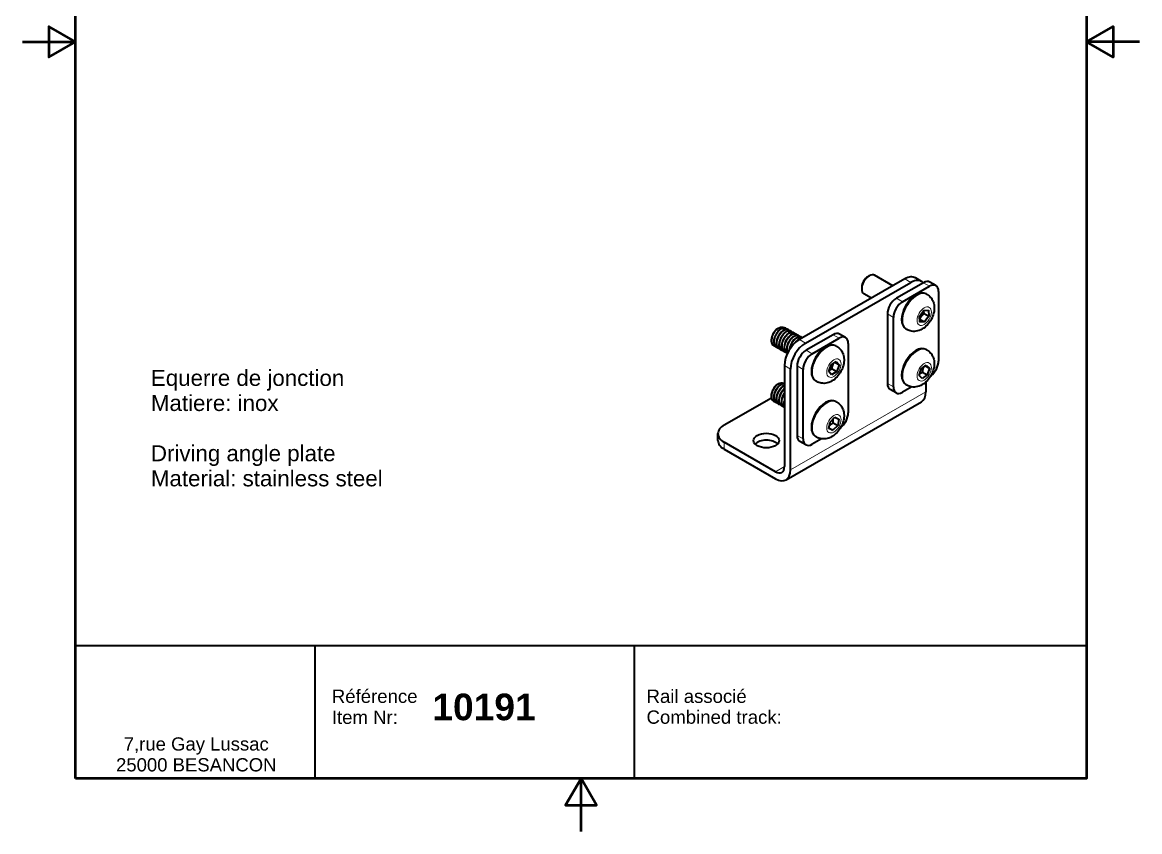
# Model space of a CAD drawing. Header units: millimetres. Extents: x 0 to 210, y 0 to 297.
# Drawn here: x 0 to 210, y 0 to 152.2 of the extents above; entities that cross this region are included whole.
import ezdxf
from ezdxf.enums import TextEntityAlignment as Align

# ---------------------------------------------------------------- set-up
doc = ezdxf.new("R2010")
doc.units = ezdxf.units.MM
for name, color, linetype, lineweight in [('Arêtes tangentes visibles(ISO)', 7, 'Continuous', 18), ('Arêtes visibles(ISO)', 7, 'Continuous', 35), ('Cadre_0', 7, 'Continuous', 50), ("Géométrie d'esquisse(ISO)", 7, 'Continuous', 35), ('Symboles(ISO)', 7, 'Continuous', 18)]:
    doc.layers.add(name, color=color, linetype=linetype, lineweight=lineweight)
doc.styles.add('Courant-ISO', font='arial.ttf')
doc.styles.add('Style de texte49', font='')
doc.styles.get('Style de texte49').set_extended_font_data('Arial', bold=True)

# ---------------------------------------------------------------- blocks, each defined once
blk = doc.blocks.new('Cadres Cadre par défaut')
at = {"layer": 'Cadre_0', "flags": 128}
for points in [[(10, 10), (10, 287), (200, 287), (200, 10), (10, 10)], [(0, 148.5), (10, 148.5), (5, 151.39), (5, 145.61), (10, 148.5)], [(210, 148.5), (200, 148.5), (205, 151.39), (205, 145.61), (200, 148.5)], [(105, 0), (105, 10), (102.11, 5), (107.89, 5), (105, 10)]]:
    blk.add_lwpolyline(points, dxfattribs=at)
blk = doc.blocks.new('Cartouches ISO')
at = {"layer": "Géométrie d'esquisse(ISO)"}
for p, q in [((50.77, 207.61), (50.77, 182.61)), ((50.77, 207.61), (240.77, 207.61)), ((95.77, 207.61), (95.77, 182.61)), ((155.77, 207.61), (155.77, 182.61)), ((240.77, 182.61), (240.77, 207.61)), ((50.77, 182.61), (240.77, 182.61))]:
    blk.add_line(p, q, dxfattribs=at)
at = {"layer": 'Symboles(ISO)', "color": 7, "char_height": 2.5, "attachment_point": 4, "style": 'Courant-ISO'}
for s, insert, width in [('\\fArial|b0|i0;Référence', (98.94, 198.05), 16.1109), ('\\fArial|b0|i0;Rail associé', (158.09, 198.05), 18.8281), ('\\fArial|b0|i0;Item Nr:', (98.94, 194.1), 12.4162), ('\\fArial|b0|i0;Combined track:', (158.09, 194.13), 25.4249)]:
    blk.add_mtext(s, dxfattribs=dict(at, insert=insert, width=width))
at = {"layer": 'Symboles(ISO)', "color": 7, "insert": (73.46, 187.12), "char_height": 2.4892, "width": 44.8115, "attachment_point": 5, "line_spacing_factor": 0.944221, "style": 'Courant-ISO'}
blk.add_mtext('\\fArial|b0|i0;7,rue Gay Lussac\\P25000 BESANCON', dxfattribs=at)
at = {"layer": 'Symboles(ISO)', "color": 7, "style": 'Style de texte49'}
blk.add_attdef('Référence_?_001', (117.83, 193.56), '', height=5, dxfattribs=at)
blk.add_attdef('Rail_associé_?', text='', height=5, dxfattribs=at).set_placement((188.95, 196.09), align=Align.MIDDLE_LEFT)

msp = doc.modelspace()

# ---------------------------------------------------------------- linework, layer by layer
at = {"layer": 'Arêtes tangentes visibles(ISO)'}
for p, q in [((165.86, 103.934), (166.991, 103.283)), ((169.367, 103.218), (170.499, 102.566)), ((165.407, 99.635), (164.276, 100.286)), ((162.579, 97.347), (163.71, 96.695)), ((147.192, 91.881), (146.061, 92.533)), ((152.397, 93.445), (153.528, 92.794)), ((148.437, 89.862), (147.305, 90.513)), ((143.233, 87.634), (144.364, 86.983)), ((145.608, 87.574), (146.74, 86.922)), ((163.71, 83.614), (162.579, 84.266)), ((144.364, 68.015), (169.82, 82.674)), ((146.74, 73.842), (145.608, 74.493)), ((131.919, 71.912), (131.919, 73.22)), ((141.535, 67.682), (143.233, 68.659))]:
    msp.add_line(p, q, dxfattribs=at)
for centre in [(168.168, 97.706), (151.197, 87.934), (168.168, 87.242), (151.197, 77.469)]:
    msp.add_ellipse(centre, major_axis=(1.896, 3.293), ratio=0.5780931, start_param=0, end_param=3.1415927, dxfattribs=at)
for centre, major_axis in [((169.509, 96.934), (0.95, 1.65)), ((152.538, 87.162), (-0.95, -1.65)), ((169.509, 86.47), (-0.95, -1.65)), ((152.538, 76.697), (-0.95, -1.65))]:
    msp.add_ellipse(centre, major_axis=major_axis, ratio=0.5780931, dxfattribs=at)
at = {"layer": 'Arêtes visibles(ISO)'}
for p, q in [((165.86, 103.934), (146.061, 92.533)), ((147.192, 91.881), (166.991, 103.283)), ((158.898, 104.354), (159.174, 104.514)), ((163.61, 102.639), (160.178, 104.616)), ((169.367, 103.218), (164.276, 100.286)), ((168.987, 103.479), (167.856, 104.131)), ((171.696, 102.684), (170.565, 103.336)), ((157.765, 102.388), (157.765, 102.068)), ((159.602, 100.331), (158.182, 101.149)), ((165.407, 99.635), (170.499, 102.566)), ((170.064, 100.999), (169.849, 101.123)), ((172.196, 101.581), (172.196, 88.501)), ((162.579, 97.347), (162.579, 84.266)), ((163.71, 83.614), (163.71, 96.695)), ((168.628, 96.923), (169.44, 98.025)), ((168.697, 95.833), (168.628, 96.923)), ((169.44, 98.025), (170.321, 98.036)), ((169.507, 97.454), (170.39, 96.946)), ((170.39, 96.946), (169.578, 95.844)), ((170.321, 98.036), (170.39, 96.946)), ((141.927, 94.581), (142.142, 94.706)), ((143.53, 94.657), (143.502, 94.673)), ((166.272, 94.413), (166.057, 94.537)), ((168.695, 96.352), (169.578, 95.844)), ((169.578, 95.844), (168.697, 95.833)), ((144.011, 94.38), (143.983, 94.396)), ((144.492, 94.103), (144.463, 94.12)), ((144.972, 93.826), (144.944, 93.843)), ((145.453, 93.549), (145.425, 93.566)), ((145.934, 93.273), (145.906, 93.289)), ((146.415, 92.996), (146.387, 93.012)), ((152.397, 93.445), (147.305, 90.513)), ((148.437, 89.862), (153.528, 92.794)), ((154.726, 92.911), (153.594, 93.563)), ((140.795, 92.312), (140.795, 92.295)), ((141.293, 91.329), (141.265, 91.345)), ((141.774, 91.052), (141.746, 91.069)), ((142.255, 90.775), (142.227, 90.792)), ((142.736, 90.498), (142.708, 90.515)), ((153.094, 91.227), (152.879, 91.351)), ((155.225, 91.809), (155.225, 78.728)), ((170.064, 90.535), (169.849, 90.659)), ((143.217, 90.222), (143.188, 90.238)), ((143.698, 89.945), (143.669, 89.961)), ((152.002, 87.801), (152.98, 88.427)), ((152.708, 88.253), (153.516, 87.788)), ((152.98, 88.427), (153.516, 87.788)), ((143.233, 87.634), (143.233, 68.667)), ((144.364, 68.015), (144.364, 86.983)), ((145.608, 87.574), (145.608, 74.493)), ((146.74, 73.842), (146.74, 86.922)), ((151.56, 86.536), (152.002, 87.801)), ((152.096, 85.896), (151.56, 86.536)), ((153.074, 86.522), (152.096, 85.896)), ((152.192, 87.031), (153.074, 86.522)), ((153.516, 87.788), (153.074, 86.522)), ((168.535, 85.782), (168.927, 87.046)), ((168.927, 87.046), (169.9, 87.734)), ((169.208, 86.402), (170.09, 85.893)), ((169.712, 87.601), (170.482, 87.157)), ((169.9, 87.734), (170.482, 87.157)), ((170.482, 87.157), (170.09, 85.893)), ((141.927, 84.117), (142.129, 84.234)), ((149.301, 84.641), (149.086, 84.765)), ((166.272, 83.949), (166.057, 84.073)), ((169.117, 85.206), (168.535, 85.782)), ((170.09, 85.893), (169.117, 85.206)), ((169.82, 84.561), (169.82, 82.674)), ((140.795, 81.903), (140.795, 81.831)), ((164.21, 82.512), (163.078, 83.163)), ((167.159, 83.638), (165.407, 82.63)), ((131.919, 76.478), (140.81, 81.598)), ((141.273, 80.876), (141.245, 80.893)), ((141.754, 80.599), (141.726, 80.616)), ((142.235, 80.322), (142.206, 80.339)), ((142.716, 80.046), (142.687, 80.062)), ((143.532, 66.178), (168.987, 80.837)), ((153.094, 80.762), (152.879, 80.886)), ((143.196, 79.769), (143.168, 79.785)), ((151.805, 77.027), (152.735, 77.92)), ((152.735, 77.92), (153.468, 77.59)), ((151.608, 75.804), (151.805, 77.027)), ((152.341, 75.474), (151.608, 75.804)), ((151.622, 75.888), (152.341, 75.474)), ((153.271, 76.367), (152.341, 75.474)), ((152.388, 76.875), (153.271, 76.367)), ((153.468, 77.59), (153.271, 76.367)), ((130.747, 73.541), (130.747, 74.849)), ((150.188, 73.865), (148.437, 72.857)), ((149.301, 74.176), (149.086, 74.3)), ((141.535, 67.682), (131.919, 73.22)), ((131.919, 71.912), (141.535, 66.374)), ((147.239, 72.739), (146.108, 73.391))]:
    msp.add_line(p, q, dxfattribs=at)
for centre, major_axis, ratio, start_param, end_param in [((159.18, 102.882), (-0.998, -1.733), 0.5780931, 3.1415927, 6.2831853), ((158.902, 103.042), (-0.802, -1.393), 0.5780931, 3.9289245, 5.4958534), ((165.86, 100.664), (1.996, 3.466), 0.5780931, 0, 0.7834645), ((166.991, 100.013), (1.996, 3.466), 0.5780931, 6.0922906, 7.0666498), ((169.367, 101.256), (1.198, 2.08), 0.5780931, 0, 0.7834645), ((167.953, 97.83), (-1.896, -3.293), 0.5780931, 3.1415927, 6.2831853), ((170.499, 100.604), (1.198, 2.08), 0.5780931, 5.4958534, 7.0666498), ((164.276, 98.324), (-1.198, -2.08), 0.5780931, 3.9250571, 5.4958534), ((165.407, 97.672), (1.198, 2.08), 0.5780931, 0.7834645, 2.3542608), ((141.931, 93.27), (-0.802, -1.393), 0.5780931, 3.9289245, 4.0422609), ((142.209, 93.11), (0.998, 1.733), 0.5780931, 2.0642496, 2.4338488), ((146.061, 89.263), (-1.996, -3.466), 0.5780931, 3.9250571, 5.4958534), ((152.397, 91.483), (1.198, 2.08), 0.5780931, 0, 0.7834645), ((153.528, 90.832), (1.198, 2.08), 0.5780931, 5.4958534, 7.0666498), ((147.192, 88.611), (1.996, 3.466), 0.5780931, 0.7834645, 2.3542608), ((147.305, 88.551), (-1.198, -2.08), 0.5780931, 3.9250571, 5.4958534), ((150.982, 88.058), (-1.896, -3.293), 0.5780931, 3.1415927, 6.2831853), ((167.953, 87.366), (-1.896, -3.293), 0.5780931, 3.1415927, 6.2831853), ((148.437, 87.9), (1.198, 2.08), 0.5780931, 0.7834645, 2.3542608), ((170.499, 87.523), (-1.198, -2.08), 0.5780931, 0.9364615, 2.3542608), ((141.931, 82.805), (-0.802, -1.393), 0.5780931, 3.9289245, 4.3078731), ((164.276, 85.243), (-1.198, -2.08), 0.5780931, 5.4958534, 6.2831853), ((165.407, 84.592), (-1.198, -2.08), 0.5780931, 5.4958534, 7.0666498), ((166.991, 84.303), (1.996, -3.466), 0.5780931, 0, 0.7873319), ((142.209, 82.645), (0.998, 1.733), 0.5780931, 2.3298619, 2.699461), ((150.982, 77.593), (-1.896, -3.293), 0.5780931, 3.1415927, 6.2831853), ((153.528, 77.751), (-1.198, -2.08), 0.5780931, 0.9364615, 2.3542608), ((134.747, 74.849), (-4, 0), 0.5758617, 5.4977871, 7.0685835), ((134.747, 73.541), (-4, 0), 0.5758617, 0, 0.7853982), ((139.838, 72.238), (-2.4, 0), 0.5758617, 3.6345477, 5.7902303), ((147.305, 75.47), (-1.198, -2.08), 0.5780931, 5.4958534, 6.2831853), ((148.437, 74.819), (-1.198, -2.08), 0.5780931, 5.4958534, 7.0666498), ((141.535, 69.644), (1.198, -2.08), 0.5780931, 5.4997209, 7.0705172), ((141.535, 69.644), (1.996, -3.466), 0.5780931, 5.4997209, 7.0705172)]:
    msp.add_ellipse(centre, major_axis=major_axis, ratio=ratio, start_param=start_param, end_param=end_param, dxfattribs=at)
msp.add_ellipse((139.838, 73.546), major_axis=(-2.4, 0), ratio=0.5758617, dxfattribs=at)
for points, knots in [([(170.064, 100.999), (170.313, 100.856), (170.535, 100.67), (170.909, 100.241), (171.055, 99.996), (171.289, 99.454), (171.357, 99.157), (171.431, 98.492), (171.409, 98.132), (171.275, 97.374), (171.145, 96.981), (170.797, 96.234), (170.578, 95.881), (170.059, 95.234), (169.758, 94.941), (169.067, 94.455), (168.68, 94.256), (167.883, 94.069), (167.505, 94.042), (166.826, 94.16), (166.535, 94.261), (166.272, 94.413)], [2.4247644, 2.4247644, 2.4247644, 2.4247644, 2.6210447, 2.6210447, 2.8325699, 2.8325699, 3.0923039, 3.0923039, 3.436211, 3.436211, 3.8460261, 3.8460261, 4.2591003, 4.2591003, 4.6733902, 4.6733902, 5.0706935, 5.0706935, 5.3578656, 5.3578656, 5.5663571, 5.5663571, 5.5663571, 5.5663571]), ([(140.854, 92.797), (140.906, 93.035), (140.991, 93.276), (141.216, 93.738), (141.354, 93.954), (141.661, 94.332), (141.828, 94.492), (142.168, 94.734), (142.338, 94.815), (142.657, 94.89), (142.803, 94.883), (142.984, 94.812), (143.034, 94.783), (143.08, 94.746)], [0, 0, 0, 0, 0.09708549, 0.09708549, 0.19289533, 0.19289533, 0.2874292, 0.2874292, 0.38068675, 0.38068675, 0.47266766, 0.47266766, 0.51266785, 0.51266785, 0.51266785, 0.51266785]), ([(143.501, 94.672), (143.201, 94.838), (142.744, 94.725), (142.321, 94.358), (141.833, 93.934), (141.416, 93.191), (141.302, 92.508), (141.193, 91.857), (141.366, 91.291), (141.746, 91.069)], [-110.7946975, -110.7946975, -110.7946975, -110.7946975, -109.8287634, -109.8287634, -109.8287634, -108.7151971, -108.7151971, -108.7151971, -107.6531048, -107.6531048, -107.6531048, -107.6531048]), ([(142.023, 90.962), (141.949, 90.976), (141.878, 90.999), (141.813, 91.031), (141.4, 91.239), (141.213, 91.837), (141.335, 92.522), (141.457, 93.206), (141.881, 93.945), (142.37, 94.36), (142.86, 94.775), (143.389, 94.847), (143.667, 94.547), (143.688, 94.525), (143.708, 94.5), (143.725, 94.474)], [101.1586501, 101.1586501, 101.1586501, 101.1586501, 101.3345386, 101.3345386, 101.3345386, 102.448105, 102.448105, 102.448105, 103.5616713, 103.5616713, 103.5616713, 104.6752377, 104.6752377, 104.6752377, 104.7587444, 104.7587444, 104.7587444, 104.7587444]), ([(143.98, 94.393), (143.904, 94.439), (143.817, 94.467), (143.722, 94.474), (143.298, 94.506), (142.724, 94.125), (142.313, 93.523), (141.903, 92.921), (141.678, 92.126), (141.771, 91.545), (141.826, 91.198), (141.993, 90.937), (142.231, 90.798)], [-104.5115121, -104.5115121, -104.5115121, -104.5115121, -104.2609316, -104.2609316, -104.2609316, -103.1473653, -103.1473653, -103.1473653, -102.0337989, -102.0337989, -102.0337989, -101.3699195, -101.3699195, -101.3699195, -101.3699195]), ([(141.545, 91.244), (141.303, 91.292), (141.101, 91.433), (140.975, 91.663), (140.818, 91.948), (140.783, 92.361), (140.854, 92.797)], [107.4418354, 107.4418354, 107.4418354, 107.4418354, 108.0159368, 108.0159368, 108.0159368, 108.7304478, 108.7304478, 108.7304478, 108.7304478]), ([(141.799, 94.498), (141.67, 94.404), (141.541, 94.275), (141.293, 93.953), (141.178, 93.76), (140.981, 93.332), (140.903, 93.099), (140.815, 92.677), (140.795, 92.49), (140.795, 92.312)], [0, 0, 0, 0, 0.08173105, 0.08173105, 0.16812001, 0.16812001, 0.2591715, 0.2591715, 0.33278176, 0.33278176, 0.33278176, 0.33278176]), ([(142.505, 90.686), (142.133, 90.764), (141.863, 91.083), (141.795, 91.554), (141.71, 92.141), (141.944, 92.937), (142.359, 93.533), (142.774, 94.13), (143.349, 94.499), (143.769, 94.456), (143.95, 94.438), (144.098, 94.343), (144.202, 94.192)], [94.8754648, 94.8754648, 94.8754648, 94.8754648, 95.7667068, 95.7667068, 95.7667068, 96.8802732, 96.8802732, 96.8802732, 97.9938395, 97.9938395, 97.9938395, 98.4755591, 98.4755591, 98.4755591, 98.4755591]), ([(144.46, 94.113), (144.259, 94.226), (143.991, 94.224), (143.705, 94.087), (143.213, 93.853), (142.691, 93.234), (142.427, 92.545), (142.162, 91.856), (142.169, 91.131), (142.459, 90.739), (142.528, 90.645), (142.613, 90.572), (142.709, 90.518)], [-98.2283268, -98.2283268, -98.2283268, -98.2283268, -97.5795335, -97.5795335, -97.5795335, -96.4659671, -96.4659671, -96.4659671, -95.3524008, -95.3524008, -95.3524008, -95.0867342, -95.0867342, -95.0867342, -95.0867342]), ([(142.987, 90.414), (142.779, 90.453), (142.6, 90.562), (142.475, 90.74), (142.193, 91.141), (142.195, 91.871), (142.466, 92.559), (142.738, 93.246), (143.264, 93.857), (143.754, 94.081), (144.142, 94.258), (144.492, 94.187), (144.686, 93.917)], [88.5922795, 88.5922795, 88.5922795, 88.5922795, 89.0853087, 89.0853087, 89.0853087, 90.198875, 90.198875, 90.198875, 91.3124414, 91.3124414, 91.3124414, 92.1923738, 92.1923738, 92.1923738, 92.1923738]), ([(144.944, 93.842), (144.62, 94.025), (144.108, 93.868), (143.658, 93.43), (143.179, 92.963), (142.796, 92.2), (142.724, 91.53), (142.66, 90.939), (142.84, 90.446), (143.189, 90.239)], [-91.9451415, -91.9451415, -91.9451415, -91.9451415, -90.8981353, -90.8981353, -90.8981353, -89.784569, -89.784569, -89.784569, -88.8035489, -88.8035489, -88.8035489, -88.8035489]), ([(143.465, 90.13), (143.425, 90.138), (143.386, 90.148), (143.349, 90.161), (142.908, 90.315), (142.674, 90.87), (142.755, 91.543), (142.836, 92.216), (143.226, 92.975), (143.707, 93.434), (144.187, 93.892), (144.734, 94.027), (145.045, 93.776), (145.092, 93.739), (145.132, 93.694), (145.167, 93.642)], [82.3090941, 82.3090941, 82.3090941, 82.3090941, 82.4039105, 82.4039105, 82.4039105, 83.5174769, 83.5174769, 83.5174769, 84.6310432, 84.6310432, 84.6310432, 85.7446096, 85.7446096, 85.7446096, 85.9091885, 85.9091885, 85.9091885, 85.9091885]), ([(145.422, 93.561), (145.321, 93.622), (145.202, 93.651), (145.07, 93.645), (144.626, 93.621), (144.054, 93.186), (143.669, 92.558), (143.283, 91.931), (143.103, 91.14), (143.238, 90.59), (143.309, 90.303), (143.464, 90.089), (143.673, 89.968)], [-85.6619562, -85.6619562, -85.6619562, -85.6619562, -85.3303036, -85.3303036, -85.3303036, -84.2167372, -84.2167372, -84.2167372, -83.1031708, -83.1031708, -83.1031708, -82.5203636, -82.5203636, -82.5203636, -82.5203636]), ([(143.792, 89.906), (143.531, 90.017), (143.338, 90.259), (143.261, 90.598), (143.134, 91.154), (143.323, 91.946), (143.714, 92.569), (144.105, 93.192), (144.677, 93.617), (145.117, 93.629), (145.34, 93.635), (145.522, 93.536), (145.644, 93.36)], [76.1563225, 76.1563225, 76.1563225, 76.1563225, 76.8360787, 76.8360787, 76.8360787, 77.9496451, 77.9496451, 77.9496451, 79.0632114, 79.0632114, 79.0632114, 79.6260032, 79.6260032, 79.6260032, 79.6260032]), ([(145.903, 93.283), (145.677, 93.409), (145.364, 93.387), (145.039, 93.2), (144.544, 92.914), (144.043, 92.257), (143.815, 91.563), (143.621, 90.975), (143.633, 90.383), (143.84, 90.007)], [-79.3787709, -79.3787709, -79.3787709, -79.3787709, -78.6489054, -78.6489054, -78.6489054, -77.535339, -77.535339, -77.535339, -76.589939, -76.589939, -76.589939, -76.589939]), ([(143.849, 90.026), (143.657, 90.41), (143.656, 90.997), (143.854, 91.577), (144.089, 92.27), (144.594, 92.92), (145.089, 93.196), (145.517, 93.434), (145.918, 93.383), (146.129, 93.088)], [70.3359008, 70.3359008, 70.3359008, 70.3359008, 71.2682469, 71.2682469, 71.2682469, 72.3818133, 72.3818133, 72.3818133, 73.3428179, 73.3428179, 73.3428179, 73.3428179]), ([(146.387, 93.012), (146.382, 93.015), (146.378, 93.017), (146.373, 93.019), (146.024, 93.208), (145.463, 92.999), (144.997, 92.493), (144.538, 91.995), (144.196, 91.231), (144.157, 90.584)], [-73.0955856, -73.0955856, -73.0955856, -73.0955856, -73.0810736, -73.0810736, -73.0810736, -71.9675073, -71.9675073, -71.9675073, -70.8706067, -70.8706067, -70.8706067, -70.8706067]), ([(144.19, 90.638), (144.249, 91.279), (144.594, 92.018), (145.046, 92.498), (145.514, 92.997), (146.074, 93.194), (146.416, 92.995), (146.483, 92.956), (146.541, 92.903), (146.59, 92.837)], [64.6269205, 64.6269205, 64.6269205, 64.6269205, 65.7004151, 65.7004151, 65.7004151, 66.8139815, 66.8139815, 66.8139815, 67.0311622, 67.0311622, 67.0311622, 67.0311622]), ([(146.55, 92.814), (146.506, 92.814), (146.46, 92.811), (146.413, 92.803), (146.033, 92.738), (145.582, 92.395), (145.235, 91.912)], [-66.5129697, -66.5129697, -66.5129697, -66.5129697, -66.3996755, -66.3996755, -66.3996755, -65.4807035, -65.4807035, -65.4807035, -65.4807035]), ([(145.359, 92.023), (145.697, 92.447), (146.111, 92.738), (146.462, 92.79), (146.48, 92.792), (146.499, 92.794), (146.518, 92.796)], [59.28017792, 59.28017792, 59.28017792, 59.28017792, 60.13258335, 60.13258335, 60.13258335, 60.17851085, 60.17851085, 60.17851085, 60.17851085]), ([(140.799, 92.168), (140.825, 91.976), (140.876, 91.801), (140.958, 91.66), (141.036, 91.524), (141.142, 91.42), (141.268, 91.351)], [-114.64403399, -114.64403399, -114.64403399, -114.64403399, -114.28302887, -114.28302887, -114.28302887, -113.93629011, -113.93629011, -113.93629011, -113.93629011]), ([(153.094, 91.227), (153.342, 91.084), (153.564, 90.898), (153.939, 90.468), (154.085, 90.224), (154.318, 89.681), (154.387, 89.384), (154.46, 88.72), (154.438, 88.359), (154.304, 87.601), (154.174, 87.208), (153.827, 86.462), (153.608, 86.108), (153.088, 85.462), (152.787, 85.168), (152.097, 84.682), (151.709, 84.483), (150.912, 84.297), (150.535, 84.27), (149.856, 84.387), (149.565, 84.489), (149.301, 84.641)], [3.9805472, 3.9805472, 3.9805472, 3.9805472, 4.1768275, 4.1768275, 4.3883527, 4.3883527, 4.6480867, 4.6480867, 4.9919938, 4.9919938, 5.4018089, 5.4018089, 5.8148831, 5.8148831, 6.229173, 6.229173, 6.6264763, 6.6264763, 6.9136484, 6.9136484, 7.1221399, 7.1221399, 7.1221399, 7.1221399]), ([(170.064, 90.535), (170.313, 90.392), (170.535, 90.206), (170.909, 89.776), (171.055, 89.532), (171.289, 88.989), (171.357, 88.692), (171.431, 88.028), (171.409, 87.667), (171.275, 86.909), (171.145, 86.516), (170.797, 85.77), (170.578, 85.416), (170.059, 84.77), (169.758, 84.476), (169.067, 83.99), (168.68, 83.791), (167.883, 83.605), (167.505, 83.578), (166.826, 83.695), (166.535, 83.797), (166.272, 83.949)], [2.9900372, 2.9900372, 2.9900372, 2.9900372, 3.1863174, 3.1863174, 3.3978426, 3.3978426, 3.6575766, 3.6575766, 4.0014837, 4.0014837, 4.4112988, 4.4112988, 4.824373, 4.824373, 5.2386629, 5.2386629, 5.6359662, 5.6359662, 5.9231384, 5.9231384, 6.1316298, 6.1316298, 6.1316298, 6.1316298]), ([(140.795, 81.871), (140.8, 82.092), (140.84, 82.329), (140.984, 82.805), (141.087, 83.04), (141.341, 83.478), (141.489, 83.678), (141.809, 84.014), (141.978, 84.149), (142.314, 84.338), (142.477, 84.391), (142.776, 84.41), (142.909, 84.377), (143.025, 84.298), (143.03, 84.294), (143.036, 84.29)], [0, 0, 0, 0, 0.09708549, 0.09708549, 0.19289533, 0.19289533, 0.2874292, 0.2874292, 0.38068675, 0.38068675, 0.47266766, 0.47266766, 0.56337159, 0.56337159, 0.56825066, 0.56825066, 0.56825066, 0.56825066]), ([(143.232, 84.296), (142.857, 84.326), (142.361, 84.045), (141.965, 83.554), (141.52, 83.002), (141.225, 82.211), (141.249, 81.584), (141.265, 81.137), (141.446, 80.789), (141.729, 80.62)], [-110.8199102, -110.8199102, -110.8199102, -110.8199102, -109.8287634, -109.8287634, -109.8287634, -108.7151971, -108.7151971, -108.7151971, -107.918717, -107.918717, -107.918717, -107.918717]), ([(142.003, 80.508), (141.574, 80.595), (141.29, 81.016), (141.276, 81.595), (141.261, 82.226), (141.564, 83.016), (142.013, 83.561), (142.395, 84.026), (142.867, 84.294), (143.232, 84.281)], [101.4242623, 101.4242623, 101.4242623, 101.4242623, 102.448105, 102.448105, 102.448105, 103.5616713, 103.5616713, 103.5616713, 104.5119822, 104.5119822, 104.5119822, 104.5119822]), ([(141.507, 83.78), (141.382, 83.641), (141.265, 83.473), (141.056, 83.089), (140.968, 82.874), (140.838, 82.42), (140.801, 82.185), (140.795, 81.941), (140.795, 81.922), (140.795, 81.903)], [0, 0, 0, 0, 0.08173105, 0.08173105, 0.16812001, 0.16812001, 0.2591715, 0.2591715, 0.26709133, 0.26709133, 0.26709133, 0.26709133]), ([(143.233, 83.924), (142.792, 83.722), (142.318, 83.217), (142.03, 82.612), (141.71, 81.941), (141.638, 81.179), (141.866, 80.716), (141.947, 80.55), (142.065, 80.425), (142.209, 80.345)], [-104.1501411, -104.1501411, -104.1501411, -104.1501411, -103.1473653, -103.1473653, -103.1473653, -102.0337989, -102.0337989, -102.0337989, -101.6355317, -101.6355317, -101.6355317, -101.6355317]), ([(142.486, 80.238), (142.223, 80.29), (142.008, 80.455), (141.884, 80.72), (141.664, 81.191), (141.746, 81.957), (142.072, 82.625), (142.355, 83.204), (142.807, 83.687), (143.233, 83.894)], [95.141077, 95.141077, 95.141077, 95.141077, 95.7667068, 95.7667068, 95.7667068, 96.8802732, 96.8802732, 96.8802732, 97.8455713, 97.8455713, 97.8455713, 97.8455713]), ([(143.233, 83.325), (142.781, 82.916), (142.391, 82.239), (142.261, 81.597), (142.121, 80.909), (142.287, 80.292), (142.687, 80.062), (142.687, 80.062), (142.687, 80.062), (142.687, 80.062)], [-97.5053122, -97.5053122, -97.5053122, -97.5053122, -96.4659671, -96.4659671, -96.4659671, -95.3524008, -95.3524008, -95.3524008, -95.3523464, -95.3523464, -95.3523464, -95.3523464]), ([(142.965, 79.957), (142.869, 79.974), (142.779, 80.007), (142.698, 80.056), (142.304, 80.297), (142.147, 80.921), (142.295, 81.61), (142.428, 82.231), (142.801, 82.877), (143.233, 83.282)], [88.8578917, 88.8578917, 88.8578917, 88.8578917, 89.0853087, 89.0853087, 89.0853087, 90.198875, 90.198875, 90.198875, 91.2004497, 91.2004497, 91.2004497, 91.2004497]), ([(143.233, 82.484), (142.856, 81.914), (142.639, 81.181), (142.701, 80.62), (142.743, 80.234), (142.917, 79.941), (143.172, 79.79)], [-90.8267064, -90.8267064, -90.8267064, -90.8267064, -89.784569, -89.784569, -89.784569, -89.0691611, -89.0691611, -89.0691611, -89.0691611]), ([(143.236, 79.754), (142.955, 79.901), (142.766, 80.214), (142.727, 80.63), (142.675, 81.173), (142.88, 81.87), (143.233, 82.425)], [82.7530218, 82.7530218, 82.7530218, 82.7530218, 83.5174769, 83.5174769, 83.5174769, 84.5173224, 84.5173224, 84.5173224, 84.5173224]), ([(141.523, 80.789), (141.392, 80.812), (141.274, 80.864), (141.173, 80.945), (140.94, 81.132), (140.812, 81.472), (140.795, 81.871)], [107.7074476, 107.7074476, 107.7074476, 107.7074476, 108.0159368, 108.0159368, 108.0159368, 108.7304478, 108.7304478, 108.7304478, 108.7304478]), ([(140.878, 81.326), (140.948, 81.171), (141.041, 81.04), (141.161, 80.949), (141.188, 80.928), (141.216, 80.909), (141.245, 80.893)], [-114.64403399, -114.64403399, -114.64403399, -114.64403399, -114.28302887, -114.28302887, -114.28302887, -114.20190234, -114.20190234, -114.20190234, -114.20190234]), ([(153.094, 80.762), (153.342, 80.619), (153.564, 80.433), (153.939, 80.004), (154.085, 79.759), (154.318, 79.217), (154.387, 78.919), (154.46, 78.255), (154.438, 77.895), (154.304, 77.136), (154.174, 76.744), (153.827, 75.997), (153.608, 75.644), (153.088, 74.997), (152.787, 74.703), (152.097, 74.218), (151.709, 74.018), (150.912, 73.832), (150.535, 73.805), (149.856, 73.923), (149.565, 74.024), (149.301, 74.176)], [4.2461595, 4.2461595, 4.2461595, 4.2461595, 4.4424397, 4.4424397, 4.6539649, 4.6539649, 4.9136989, 4.9136989, 5.257606, 5.257606, 5.6674212, 5.6674212, 6.0804953, 6.0804953, 6.4947852, 6.4947852, 6.8920885, 6.8920885, 7.1792607, 7.1792607, 7.3877521, 7.3877521, 7.3877521, 7.3877521])]:
    msp.add_open_spline(points, degree=3, knots=knots, dxfattribs=at)
for points, weights in [([(168.695, 96.352), (168.96, 96.985), (169.507, 97.454)], [1, 1.15470053838, 1]), ([(169.507, 97.454), (169.425, 97.748), (169.402, 97.974)], [1, 1.06698304688, 1.07596075498]), ([(168.664, 96.356), (168.679, 96.354), (168.695, 96.352)], [1.00721493834, 1.00369576002, 1]), ([(151.642, 86.771), (151.864, 86.91), (152.192, 87.031)], [1.07726635546, 1.07480257416, 1]), ([(152.192, 87.031), (152.263, 87.668), (152.541, 88.146)], [1, 1.13585744575, 1.03309586975]), ([(168.631, 86.091), (168.861, 86.257), (169.208, 86.402)], [1.07726782225, 1.07987559946, 1]), ([(169.208, 86.402), (169.253, 86.991), (169.469, 87.429)], [1, 1.12448268247, 1.0486307262]), ([(151.689, 76.303), (151.949, 76.611), (152.388, 76.875)], [1.06565180617, 1.10743148033, 1]), ([(152.388, 76.875), (152.362, 77.304), (152.429, 77.626)], [1, 1.09051427021, 1.07510992892])]:
    msp.add_rational_spline(points, weights, degree=2, dxfattribs=at)
for points in [[(143.236, 81.093), (143.157, 80.725), (143.155, 80.37), (143.235, 80.083)], [(143.236, 80.183), (143.193, 80.407), (143.194, 80.664), (143.237, 80.931)]]:
    msp.add_open_spline(points, degree=3, dxfattribs=at)

# ---------------------------------------------------------------- block references
msp.add_blockref('Cadres Cadre par défaut', (0, 0))
msp.add_blockref('Cartouches ISO', (-40.772, -172.607)).add_auto_attribs({'Référence_?_001': '10191'})

# ---------------------------------------------------------------- texts
at = {"layer": 'Symboles(ISO)', "color": 7, "insert": (24.163, 86.82), "char_height": 3, "width": 74.86275, "attachment_point": 1, "line_spacing_factor": 0.944221, "style": 'Courant-ISO'}
msp.add_mtext('{Equerre de jonction\\PMatiere: inox\\P \\PDriving angle plate\\PMaterial: stainless steel}', dxfattribs=at)

doc.saveas('drawing.dxf')
